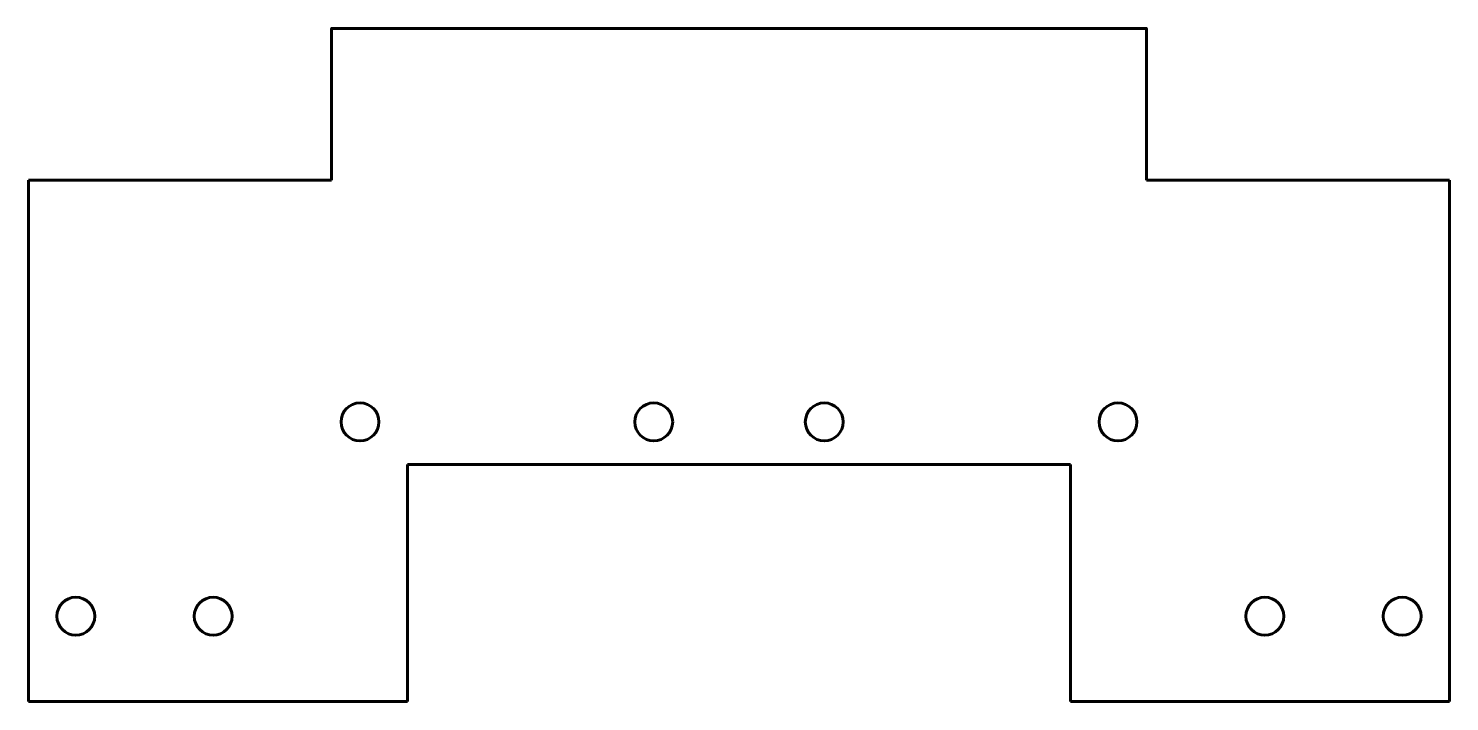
# Model space of a CAD drawing. Header units: millimetres. Extents: x 0 to 150, y 0 to 71.
import ezdxf

# ---------------------------------------------------------------- set-up
doc = ezdxf.new("R2010")
doc.units = ezdxf.units.MM
for name, pattern in [('K5LT32768', [0]), ('K5LT32769', [0]), ('K5LT32770', [0]), ('K5LT_BASIC', [0])]:
    doc.linetypes.add(name, pattern=pattern)
doc.layers.add('Системный слой', color=7, linetype='Continuous')

msp = doc.modelspace()

# ---------------------------------------------------------------- linework, layer by layer
at = {"color": 150, "linetype": 'K5LT32768', "lineweight": 60, "true_color": 0x0080ff}
for p, q in [((40, 0), (40, 25)), ((40, 25), (110, 25)), ((110, 0), (110, 25)), ((0, 0), (40, 0))]:
    msp.add_line(p, q, dxfattribs=at)
at = {"color": 150, "linetype": 'K5LT32770', "lineweight": 60, "true_color": 0x0080ff}
msp.add_line((110, 0), (150, 0), dxfattribs=at)
at = {"layer": 'Системный слой', "color": 150, "linetype": 'K5LT_BASIC', "lineweight": 60, "true_color": 0x0080ff}
for p, q in [((0, 55), (32, 55)), ((0, 55), (0, 0)), ((118, 55), (150, 55)), ((150, 55), (150, 0))]:
    msp.add_line(p, q, dxfattribs=at)
msp.add_lwpolyline([(118, 55), (118, 71), (32, 71), (32, 55)], dxfattribs=at)
at = {"layer": 'Системный слой', "color": 150, "linetype": 'K5LT32769', "lineweight": 60, "true_color": 0x0080ff}
for centre in [(35, 29.5), (66, 29.5), (84, 29.5), (115, 29.5), (5, 9), (19.5, 9), (130.5, 9), (145, 9)]:
    msp.add_circle(centre, 2, dxfattribs=at)

doc.saveas('drawing.dxf')
